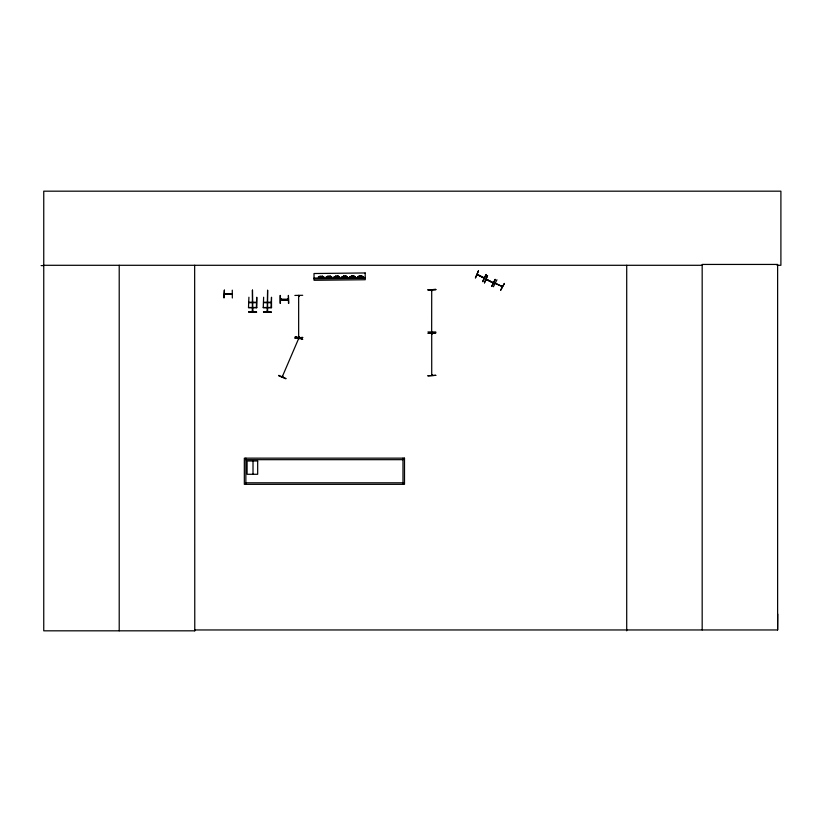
<?xml version="1.0" encoding="UTF-8"?>
<svg xmlns="http://www.w3.org/2000/svg" width="822" height="822" viewBox="0 0 822 822"><rect width="100%" height="100%" fill="white"/><g stroke="black" fill="none" stroke-linecap="round" stroke-linejoin="round"><path stroke-width="1.23" d="M298.653 337.493L298.653 295.427M431.725 375.356L431.714 333.3M431.663 331.883L431.714 289.868M777.057 265.29L780.9 265.29L780.9 191.177L43.751 191.177L43.751 630.823L194.773 630.823L194.67 629.96L777.622 629.96L777.735 614.065M298.643 336.619L298.92 337.493M431.694 289.981L431.642 290.577M431.694 333.403L431.725 334.174M432.064 334.081L431.992 333.372M282.213 376.764L282.583 376.024L282.501 376.938M282.809 376.291L282.604 376.795M299.044 338.438L298.776 339.075M298.961 337.328L298.643 336.701L298.653 337.41M278.75 375.356L285.953 378.51M295.324 336.691L302.732 339.342L295.365 336.599M282.244 376.825L282.48 376.157M298.756 339.003L299.033 338.345M282.275 376.753L298.787 338.243M478.496 270.808L475.404 278.042L478.466 270.787M477.356 274.425L484.086 278.165M477.192 274.394L477.777 274.98M483.624 277.497L484.24 277.846L477.263 274.425M482.555 281.545L486.008 274.486M482.812 281.669L486.305 274.63M486.943 279.963L486.285 279.192L492.995 282.922M492.357 282.614L493.303 282.676M491.607 286.375L495.07 279.326M491.875 286.508L495.358 279.47M493.406 286.755L496.961 279.747M502.232 286.467L495.173 283.446M500.66 290.31L504.4 283.405L500.557 290.258M224.416 293.937L225.362 294.297M287.669 299.177L287.495 299.711M224.437 294.255L232.277 294.214L224.581 293.896M287.587 299.249L288.265 299.557M298.92 295.427L298.931 296.3M495.286 283.158L502.345 286.611M484.127 278.093L477.068 274.63M486.408 279.254L493.221 282.604M224.498 293.937L232.246 293.896L231.372 294.297M281.227 299.609L281.309 299.187M288.214 299.609L280.538 299.568M320.138 276.942L322.173 276.675L320.128 276.685M327.988 276.86L330.023 276.582M335.849 276.778L337.883 276.511L335.838 276.521M343.699 276.685L345.733 276.418L343.699 276.439M351.559 276.603L353.594 276.326M359.409 276.521L361.444 276.254L359.409 276.264M327.988 276.624L330.023 276.593M351.549 276.367L353.594 276.336M318.381 276.963L323.817 276.901M326.242 276.88L331.667 276.819M334.092 276.788L339.527 276.737M341.952 276.706L347.387 276.644M349.812 276.624L355.238 276.562M357.662 276.541L363.098 276.48M318.391 277.22L323.817 277.158M326.242 277.137L331.677 277.076M334.102 277.045L339.527 276.993M341.952 276.963L347.387 276.901M349.812 276.88L355.238 276.819M357.662 276.788L363.098 276.737M314.045 278.062L365.225 277.517M314.055 278.863L365.225 278.309M282.265 299.794L286.775 299.742M435.783 289.447L427.923 289.899L435.783 289.406M427.923 289.878L435.783 289.786M294.862 295.437L302.712 295.293M427.933 331.954L435.783 331.965M435.783 332.869L427.923 333.321L435.783 332.838M431.714 375.274L432.033 374.503L431.632 375.192M41.1 265.598L43.751 265.588M43.751 265.29L702.173 265.29M224.416 290.145L223.985 298.006L224.303 290.145M232.277 290.145L232.328 298.006M252.436 290.115L252.868 311.939M280.086 295.458L280.117 303.318M288.378 295.458L288.779 303.318M248.912 297.235L248.501 307.705L256.793 307.705L256.762 297.235L256.361 307.705M263.636 297.235L263.235 307.705L271.527 307.705L271.496 297.235L271.085 307.705M281.309 299.249L280.621 299.229L288.265 299.229M288.378 299.527L280.651 299.783M280.682 299.609L288.378 299.609M248.943 302.249L256.361 302.249M263.667 302.249L271.085 302.249M248.943 302.691L256.361 302.691M263.667 302.691L271.085 302.691M248.501 307.52L256.793 307.49M263.235 307.52L271.527 307.49M252.323 311.065L252.323 311.939L252.467 290.115M252.868 311.065L252.981 311.939M267.16 311.065L267.047 311.939M267.602 311.065L267.705 311.939M256.577 312.37L248.717 311.939L256.577 311.939L253.967 312.432M271.311 312.37L263.451 311.939L271.311 311.939L268.619 312.411M245.86 459.673L402.986 459.673M245.86 482.812L402.986 482.812M278.596 375.726L285.84 378.778M493.19 282.922L486.131 279.511M431.992 289.868L431.992 290.659M298.961 336.784L298.92 337.41M361.495 275.832L361.505 277.137M359.337 275.853L359.358 277.158M353.635 275.915L353.655 277.22M351.487 275.935L351.497 277.25M345.785 275.997L345.795 277.312M345.733 276.336L345.743 277.004M343.627 276.017L343.647 277.333M337.924 276.079L337.945 277.394M337.873 276.418L337.883 277.086M335.838 276.449L335.849 277.106M335.777 276.11L335.787 277.415M330.074 276.171L330.084 277.476M327.988 276.531L327.988 277.189M327.916 276.192L327.937 277.497M322.214 276.254L322.234 277.559M320.128 276.613L320.138 277.271M320.066 276.274L320.077 277.589M298.92 295.509L298.931 296.218M777.622 629.96L777.622 264.437L702.173 264.437L702.173 629.96M626.713 265.29L626.713 630.823M402.986 458.152L402.986 484.333M288.43 295.458L288.481 303.318M280.415 295.458L280.415 303.318M267.602 311.939L267.602 290.115L267.16 311.939M266.081 312.329L263.574 312M253.012 460.978L253.012 474.284M251.347 312.329L248.84 312M245.86 458.152L245.86 484.333M194.66 265.29L194.773 630.823M119.211 265.29L119.211 630.823M487.528 275.627L484.456 282.871L487.528 275.627M365.173 272.966L314.004 273.521L314.076 280.292L365.245 279.737L365.173 272.966M322.44 276.254L319.84 276.284L319.861 277.589L322.45 277.559L322.44 276.254M330.29 276.171L327.701 276.192L327.711 277.507L330.31 277.476L330.29 276.171M338.15 276.079L335.551 276.11L335.571 277.415L338.161 277.394L338.15 276.079M346 275.997L343.411 276.028L343.421 277.333L346.021 277.302L346 275.997M353.861 275.915L351.271 275.935L351.282 277.25L353.871 277.22L353.861 275.915M361.711 275.822L359.122 275.853L359.132 277.168L361.731 277.137L361.711 275.822M302.712 337.462L294.862 337.955L302.712 337.462M435.783 375.335L427.933 375.818L435.783 375.335M404.506 458.152L244.329 458.152L244.329 484.333L404.506 484.333L404.506 458.152M257.676 460.978L247.093 460.978L247.093 474.284L257.676 474.284L257.676 460.978"/></g></svg>
